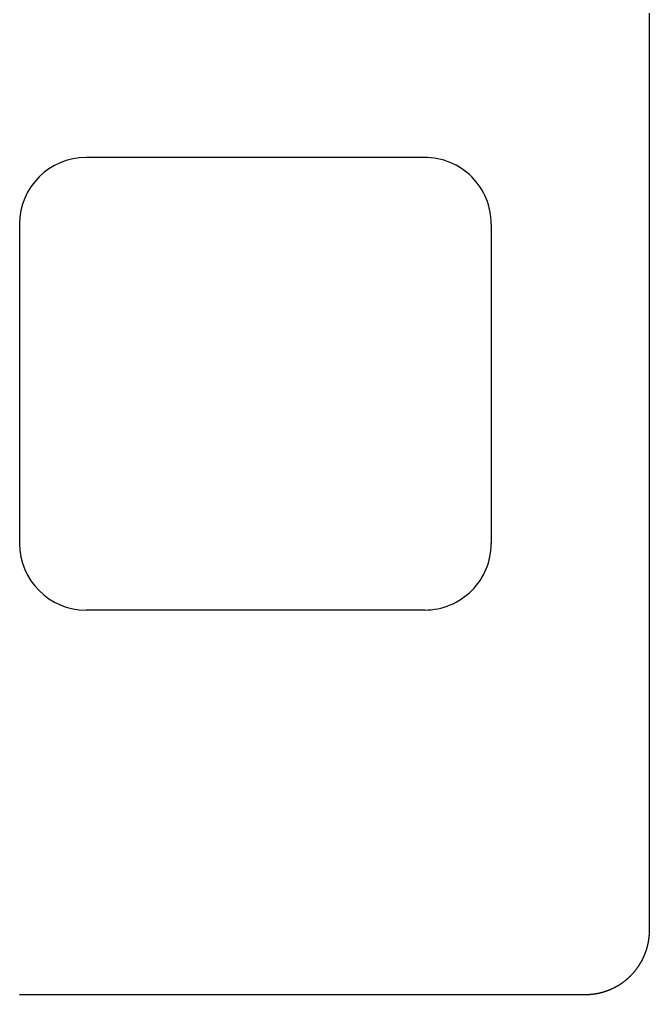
# Model space of a CAD drawing. Header units: millimetres. Extents: x -10 to 277, y -95 to 18.
# Drawn here: x 256.97 to 276.6, y -95.23 to -64.85 of the extents above; entities that cross this region are included whole.
import ezdxf

# ---------------------------------------------------------------- set-up
doc = ezdxf.new("R2010")
doc.units = ezdxf.units.MM
doc.header["$MEASUREMENT"] = 0
doc.layers.add('Edge.Cuts', color=53, linetype='CONTINUOUS')

msp = doc.modelspace()

# ---------------------------------------------------------------- linework, layer by layer
at = {"layer": 'Edge.Cuts', "linetype": 'Continuous'}
for p, q in [((276.6, -93.226), (276.6, 16.026)), ((269.59375, -69.15), (259.043749, -69.15)), ((256.96875, -71.225), (256.96875, -81.175001)), ((271.66875, -71.225), (271.66875, -81.175)), ((269.59375, -83.25), (259.04375, -83.25)), ((276.599887, -93.247299), (276.599944, -93.240969)), ((276.599944, -93.240969), (276.599981, -93.23464)), ((276.599981, -93.23464), (276.599999, -93.228308)), ((276.599999, -93.228308), (276.6, -93.226)), ((276.573671, -93.5495), (276.574684, -93.543258)), ((276.574684, -93.543258), (276.575677, -93.537013)), ((276.575677, -93.537013), (276.576651, -93.530764)), ((276.576651, -93.530764), (276.577604, -93.524512)), ((276.577604, -93.524512), (276.578538, -93.518257)), ((276.578538, -93.518257), (276.579452, -93.512)), ((276.579452, -93.512), (276.580347, -93.505739)), ((276.580347, -93.505739), (276.581221, -93.499477)), ((276.581221, -93.499477), (276.582076, -93.49321)), ((276.582076, -93.49321), (276.582911, -93.486942)), ((276.582911, -93.486942), (276.583726, -93.48067)), ((276.583726, -93.48067), (276.584522, -93.474397)), ((276.584522, -93.474397), (276.585297, -93.46812)), ((276.585297, -93.46812), (276.586053, -93.461841)), ((276.586053, -93.461841), (276.586788, -93.455559)), ((276.586788, -93.455559), (276.587504, -93.449276)), ((276.587504, -93.449276), (276.5882, -93.44299)), ((276.5882, -93.44299), (276.588876, -93.436702)), ((276.588876, -93.436702), (276.589532, -93.430411)), ((276.589532, -93.430411), (276.590169, -93.424119)), ((276.590169, -93.424119), (276.590785, -93.417824)), ((276.590785, -93.417824), (276.591381, -93.411528)), ((276.591381, -93.411528), (276.591958, -93.405229)), ((276.591958, -93.405229), (276.592515, -93.39893)), ((276.592515, -93.39893), (276.593051, -93.392627)), ((276.593051, -93.392627), (276.593568, -93.386323)), ((276.593568, -93.386323), (276.594065, -93.380017)), ((276.594065, -93.380017), (276.594542, -93.37371)), ((276.594542, -93.37371), (276.594999, -93.3674)), ((276.594999, -93.3674), (276.595436, -93.361091)), ((276.595436, -93.361091), (276.595853, -93.354778)), ((276.595853, -93.354778), (276.59625, -93.348465)), ((276.59625, -93.348465), (276.596627, -93.34215)), ((276.596627, -93.34215), (276.596984, -93.335834)), ((276.596984, -93.335834), (276.597322, -93.329516)), ((276.597322, -93.329516), (276.597639, -93.323198)), ((276.597639, -93.323198), (276.597936, -93.316877)), ((276.597936, -93.316877), (276.598213, -93.310557)), ((276.598213, -93.310557), (276.598471, -93.304235)), ((276.598471, -93.304235), (276.598708, -93.297912)), ((276.598708, -93.297912), (276.598925, -93.291588)), ((276.598925, -93.291588), (276.599123, -93.285264)), ((276.599123, -93.285264), (276.5993, -93.278937)), ((276.5993, -93.278937), (276.599457, -93.272612)), ((276.599457, -93.272612), (276.599595, -93.266284)), ((276.599595, -93.266284), (276.599712, -93.259957)), ((276.599712, -93.259957), (276.599809, -93.253627)), ((276.599809, -93.253627), (276.599887, -93.247299)), ((276.498102, -93.856232), (276.500086, -93.850226)), ((276.500086, -93.850226), (276.502051, -93.844214)), ((276.502051, -93.844214), (276.503997, -93.838195)), ((276.503997, -93.838195), (276.505924, -93.83217)), ((276.505924, -93.83217), (276.507832, -93.826139)), ((276.507832, -93.826139), (276.509721, -93.820103)), ((276.509721, -93.820103), (276.51159, -93.81406)), ((276.51159, -93.81406), (276.513441, -93.808011)), ((276.513441, -93.808011), (276.515272, -93.801957)), ((276.515272, -93.801957), (276.517085, -93.795897)), ((276.517085, -93.795897), (276.518878, -93.789831)), ((276.518878, -93.789831), (276.520651, -93.78376)), ((276.520651, -93.78376), (276.522406, -93.777683)), ((276.522406, -93.777683), (276.524141, -93.7716)), ((276.524141, -93.7716), (276.525858, -93.765512)), ((276.525858, -93.765512), (276.527554, -93.75942)), ((276.527554, -93.75942), (276.529232, -93.753321)), ((276.529232, -93.753321), (276.53089, -93.747217)), ((276.53089, -93.747217), (276.532529, -93.741108)), ((276.532529, -93.741108), (276.534149, -93.734995)), ((276.534149, -93.734995), (276.535749, -93.728875)), ((276.535749, -93.728875), (276.53733, -93.722751)), ((276.53733, -93.722751), (276.538891, -93.716622)), ((276.538891, -93.716622), (276.540433, -93.710489)), ((276.540433, -93.710489), (276.541956, -93.70435)), ((276.541956, -93.70435), (276.543459, -93.698207)), ((276.543459, -93.698207), (276.544943, -93.692058)), ((276.544943, -93.692058), (276.546407, -93.685906)), ((276.546407, -93.685906), (276.547852, -93.679748)), ((276.547852, -93.679748), (276.549277, -93.673587)), ((276.549277, -93.673587), (276.550683, -93.66742)), ((276.550683, -93.66742), (276.55207, -93.66125)), ((276.55207, -93.66125), (276.553436, -93.655075)), ((276.553436, -93.655075), (276.554784, -93.648896)), ((276.554784, -93.648896), (276.556111, -93.642712)), ((276.556111, -93.642712), (276.557419, -93.636525)), ((276.557419, -93.636525), (276.558708, -93.630333)), ((276.558708, -93.630333), (276.559977, -93.624138)), ((276.559977, -93.624138), (276.561226, -93.617938)), ((276.561226, -93.617938), (276.562456, -93.611735)), ((276.562456, -93.611735), (276.563666, -93.605528)), ((276.563666, -93.605528), (276.564856, -93.599317)), ((276.564856, -93.599317), (276.566027, -93.593102)), ((276.566027, -93.593102), (276.567178, -93.586884)), ((276.567178, -93.586884), (276.568309, -93.580661)), ((276.568309, -93.580661), (276.569421, -93.574436)), ((276.569421, -93.574436), (276.570513, -93.568207)), ((276.570513, -93.568207), (276.571585, -93.561975)), ((276.571585, -93.561975), (276.572638, -93.555739)), ((276.572638, -93.555739), (276.573671, -93.5495)), ((276.366347, -94.164075), (276.372244, -94.152885)), ((276.372244, -94.152885), (276.378071, -94.141658)), ((276.378071, -94.141658), (276.383826, -94.130394)), ((276.383826, -94.130394), (276.389511, -94.119093)), ((276.389511, -94.119093), (276.395124, -94.107757)), ((276.395124, -94.107757), (276.400665, -94.096385)), ((276.400665, -94.096385), (276.406134, -94.084978)), ((276.406134, -94.084978), (276.411531, -94.073537)), ((276.411531, -94.073537), (276.416856, -94.062061)), ((276.416856, -94.062061), (276.422108, -94.050552)), ((276.422108, -94.050552), (276.427287, -94.03901)), ((276.427287, -94.03901), (276.432394, -94.027436)), ((276.432394, -94.027436), (276.437427, -94.015829)), ((276.437427, -94.015829), (276.442386, -94.00419)), ((276.442386, -94.00419), (276.447272, -93.99252)), ((276.447272, -93.99252), (276.449687, -93.986674)), ((276.449687, -93.986674), (276.452084, -93.98082)), ((276.452084, -93.98082), (276.454462, -93.974958)), ((276.454462, -93.974958), (276.456822, -93.969089)), ((276.456822, -93.969089), (276.459163, -93.963213)), ((276.459163, -93.963213), (276.461486, -93.957329)), ((276.461486, -93.957329), (276.46379, -93.951438)), ((276.46379, -93.951438), (276.466075, -93.945539)), ((276.466075, -93.945539), (276.468342, -93.939633)), ((276.468342, -93.939633), (276.47059, -93.933721)), ((276.47059, -93.933721), (276.472819, -93.927801)), ((276.472819, -93.927801), (276.475029, -93.921874)), ((276.475029, -93.921874), (276.477221, -93.91594)), ((276.477221, -93.91594), (276.479394, -93.909999)), ((276.479394, -93.909999), (276.481548, -93.904052)), ((276.481548, -93.904052), (276.483684, -93.898097)), ((276.483684, -93.898097), (276.4858, -93.892136)), ((276.4858, -93.892136), (276.487898, -93.886168)), ((276.487898, -93.886168), (276.489976, -93.880194)), ((276.489976, -93.880194), (276.492036, -93.874213)), ((276.492036, -93.874213), (276.494077, -93.868226)), ((276.494077, -93.868226), (276.496099, -93.862232)), ((276.496099, -93.862232), (276.498102, -93.856232)), ((276.173526, -94.460493), (276.1813, -94.450521)), ((276.1813, -94.450521), (276.18901, -94.4405)), ((276.18901, -94.4405), (276.196656, -94.430431)), ((276.196656, -94.430431), (276.204239, -94.420313)), ((276.204239, -94.420313), (276.211757, -94.410148)), ((276.211757, -94.410148), (276.219211, -94.399935)), ((276.219211, -94.399935), (276.226601, -94.389675)), ((276.226601, -94.389675), (276.233925, -94.379368)), ((276.233925, -94.379368), (276.241184, -94.369016)), ((276.241184, -94.369016), (276.248378, -94.358617)), ((276.248378, -94.358617), (276.255506, -94.348173)), ((276.255506, -94.348173), (276.262567, -94.337684)), ((276.262567, -94.337684), (276.269563, -94.32715)), ((276.269563, -94.32715), (276.276491, -94.316572)), ((276.276491, -94.316572), (276.283353, -94.305951)), ((276.283353, -94.305951), (276.290148, -94.295286)), ((276.290148, -94.295286), (276.296875, -94.284578)), ((276.296875, -94.284578), (276.303534, -94.273827)), ((276.303534, -94.273827), (276.310126, -94.263034)), ((276.310126, -94.263034), (276.316649, -94.2522)), ((276.316649, -94.2522), (276.323104, -94.241324)), ((276.323104, -94.241324), (276.32949, -94.230408)), ((276.32949, -94.230408), (276.335806, -94.219451)), ((276.335806, -94.219451), (276.342054, -94.208454)), ((276.342054, -94.208454), (276.348232, -94.197417)), ((276.348232, -94.197417), (276.35434, -94.186342)), ((276.35434, -94.186342), (276.360379, -94.175228)), ((276.360379, -94.175228), (276.366347, -94.164075)), ((275.876907, -94.765304), (275.88177, -94.761258)), ((275.88177, -94.761258), (275.886618, -94.757196)), ((275.886618, -94.757196), (275.891455, -94.753119)), ((275.891455, -94.753119), (275.896278, -94.749027)), ((275.896278, -94.749027), (275.901089, -94.744918)), ((275.901089, -94.744918), (275.905886, -94.740796)), ((275.905886, -94.740796), (275.910671, -94.736657)), ((275.910671, -94.736657), (275.915442, -94.732504)), ((275.915442, -94.732504), (275.920201, -94.728335)), ((275.920201, -94.728335), (275.924946, -94.724151)), ((275.924946, -94.724151), (275.929678, -94.719952)), ((275.929678, -94.719952), (275.934397, -94.715738)), ((275.934397, -94.715738), (275.939104, -94.711509)), ((275.939104, -94.711509), (275.943796, -94.707265)), ((275.943796, -94.707265), (275.948475, -94.703006)), ((275.948475, -94.703006), (275.953141, -94.698733)), ((275.953141, -94.698733), (275.957794, -94.694443)), ((275.957794, -94.694443), (275.962433, -94.69014)), ((275.962433, -94.69014), (275.967059, -94.685821)), ((275.967059, -94.685821), (275.971671, -94.681489)), ((275.971671, -94.681489), (275.97627, -94.67714)), ((275.97627, -94.67714), (275.980854, -94.672778)), ((275.980854, -94.672778), (275.985426, -94.6684)), ((275.985426, -94.6684), (275.989984, -94.664009)), ((275.989984, -94.664009), (275.994528, -94.659602)), ((275.994528, -94.659602), (275.999058, -94.655182)), ((275.999058, -94.655182), (276.003575, -94.650746)), ((276.003575, -94.650746), (276.008078, -94.646296)), ((276.008078, -94.646296), (276.012567, -94.641831)), ((276.012567, -94.641831), (276.0142, -94.6402)), ((276.0142, -94.6402), (276.02312, -94.631223)), ((276.02312, -94.631223), (276.031982, -94.622191)), ((276.031982, -94.622191), (276.040787, -94.613104)), ((276.040787, -94.613104), (276.049533, -94.603963)), ((276.049533, -94.603963), (276.05822, -94.594767)), ((276.05822, -94.594767), (276.066849, -94.585517)), ((276.066849, -94.585517), (276.075418, -94.576213)), ((276.075418, -94.576213), (276.083928, -94.566855)), ((276.083928, -94.566855), (276.092378, -94.557445)), ((276.092378, -94.557445), (276.100768, -94.547982)), ((276.100768, -94.547982), (276.109097, -94.538466)), ((276.109097, -94.538466), (276.117366, -94.528898)), ((276.117366, -94.528898), (276.125574, -94.519278)), ((276.125574, -94.519278), (276.133721, -94.509607)), ((276.133721, -94.509607), (276.141806, -94.499885)), ((276.141806, -94.499885), (276.14983, -94.490113)), ((276.14983, -94.490113), (276.157791, -94.480289)), ((276.157791, -94.480289), (276.16569, -94.470416)), ((276.16569, -94.470416), (276.173526, -94.460493)), ((275.375847, -95.069374), (275.381674, -95.066911)), ((275.381674, -95.066911), (275.387492, -95.064429)), ((275.387492, -95.064429), (275.393303, -95.061929)), ((275.393303, -95.061929), (275.399106, -95.059411)), ((275.399106, -95.059411), (275.404901, -95.056874)), ((275.404901, -95.056874), (275.410688, -95.054319)), ((275.410688, -95.054319), (275.416466, -95.051746)), ((275.416466, -95.051746), (275.422237, -95.049154)), ((275.422237, -95.049154), (275.427999, -95.046544)), ((275.427999, -95.046544), (275.433753, -95.043916)), ((275.433753, -95.043916), (275.439499, -95.04127)), ((275.439499, -95.04127), (275.445236, -95.038606)), ((275.445236, -95.038606), (275.450965, -95.035923)), ((275.450965, -95.035923), (275.456685, -95.033223)), ((275.456685, -95.033223), (275.462397, -95.030504)), ((275.462397, -95.030504), (275.4681, -95.027767)), ((275.4681, -95.027767), (275.473794, -95.025013)), ((275.473794, -95.025013), (275.47948, -95.02224)), ((275.47948, -95.02224), (275.485157, -95.01945)), ((275.485157, -95.01945), (275.490825, -95.016641)), ((275.490825, -95.016641), (275.496484, -95.013815)), ((275.496484, -95.013815), (275.502134, -95.01097)), ((275.502134, -95.01097), (275.507775, -95.008108)), ((275.507775, -95.008108), (275.513407, -95.005228)), ((275.513407, -95.005228), (275.51903, -95.00233)), ((275.51903, -95.00233), (275.524643, -94.999415)), ((275.524643, -94.999415), (275.530247, -94.996482)), ((275.530247, -94.996482), (275.535843, -94.99353)), ((275.535843, -94.99353), (275.541428, -94.990562)), ((275.541428, -94.990562), (275.547004, -94.987576)), ((275.547004, -94.987576), (275.552571, -94.984572)), ((275.552571, -94.984572), (275.558128, -94.98155)), ((275.558128, -94.98155), (275.563675, -94.978512)), ((275.563675, -94.978512), (275.569213, -94.975455)), ((275.569213, -94.975455), (275.574741, -94.972381)), ((275.574741, -94.972381), (275.58026, -94.96929)), ((275.58026, -94.96929), (275.585768, -94.966181)), ((275.585768, -94.966181), (275.591267, -94.963055)), ((275.591267, -94.963055), (275.596755, -94.959911)), ((275.596755, -94.959911), (275.602234, -94.95675)), ((275.602234, -94.95675), (275.607702, -94.953572)), ((275.607702, -94.953572), (275.613161, -94.950376)), ((275.613161, -94.950376), (275.618609, -94.947164)), ((275.618609, -94.947164), (275.624047, -94.943934)), ((275.624047, -94.943934), (275.629475, -94.940687)), ((275.629475, -94.940687), (275.634893, -94.937423)), ((275.634893, -94.937423), (275.640299, -94.934142)), ((275.640299, -94.934142), (275.645696, -94.930843)), ((275.645696, -94.930843), (275.651082, -94.927528)), ((275.651082, -94.927528), (275.656458, -94.924195)), ((275.656458, -94.924195), (275.661823, -94.920846)), ((275.661823, -94.920846), (275.667178, -94.91748)), ((275.667178, -94.91748), (275.672521, -94.914097)), ((275.672521, -94.914097), (275.677854, -94.910696)), ((275.677854, -94.910696), (275.683176, -94.90728)), ((275.683176, -94.90728), (275.688487, -94.903846)), ((275.688487, -94.903846), (275.693787, -94.900396)), ((275.693787, -94.900396), (275.699077, -94.896928)), ((275.699077, -94.896928), (275.704355, -94.893444)), ((275.704355, -94.893444), (275.709623, -94.889944)), ((275.709623, -94.889944), (275.714879, -94.886427)), ((275.714879, -94.886427), (275.720124, -94.882893)), ((275.720124, -94.882893), (275.725357, -94.879343)), ((275.725357, -94.879343), (275.73058, -94.875775)), ((275.73058, -94.875775), (275.735791, -94.872192)), ((275.735791, -94.872192), (275.740991, -94.868592)), ((275.740991, -94.868592), (275.746179, -94.864976)), ((275.746179, -94.864976), (275.751356, -94.861343)), ((275.751356, -94.861343), (275.756521, -94.857695)), ((275.756521, -94.857695), (275.761676, -94.854029)), ((275.761676, -94.854029), (275.766817, -94.850348)), ((275.766817, -94.850348), (275.771948, -94.84665)), ((275.771948, -94.84665), (275.777067, -94.842936)), ((275.777067, -94.842936), (275.782174, -94.839205)), ((275.782174, -94.839205), (275.787269, -94.835459)), ((275.787269, -94.835459), (275.792353, -94.831696)), ((275.792353, -94.831696), (275.797424, -94.827918)), ((275.797424, -94.827918), (275.802484, -94.824123)), ((275.802484, -94.824123), (275.807531, -94.820313)), ((275.807531, -94.820313), (275.812566, -94.816486)), ((275.812566, -94.816486), (275.817589, -94.812644)), ((275.817589, -94.812644), (275.822601, -94.808785)), ((275.822601, -94.808785), (275.827599, -94.804911)), ((275.827599, -94.804911), (275.832586, -94.801021)), ((275.832586, -94.801021), (275.83756, -94.797115)), ((275.83756, -94.797115), (275.842523, -94.793193)), ((275.842523, -94.793193), (275.847472, -94.789256)), ((275.847472, -94.789256), (275.85241, -94.785303)), ((275.85241, -94.785303), (275.857334, -94.781335)), ((275.857334, -94.781335), (275.862247, -94.77735)), ((275.862247, -94.77735), (275.867146, -94.773351)), ((275.867146, -94.773351), (275.872034, -94.769335)), ((275.872034, -94.769335), (275.876907, -94.765304)), ((256.967029, -95.225701), (256.97152, -95.2258)), ((256.97152, -95.2258), (256.976009, -95.22588)), ((256.976009, -95.22588), (256.980502, -95.225939)), ((256.980502, -95.225939), (256.984994, -95.225978)), ((256.984994, -95.225978), (256.98949, -95.225998)), ((256.98949, -95.225998), (256.9916, -95.226)), ((256.9916, -95.226), (274.6, -95.226)), ((274.6, -95.226), (274.612654, -95.22596)), ((274.612654, -95.22596), (274.625306, -95.22584)), ((274.625306, -95.22584), (274.637956, -95.22564)), ((274.637956, -95.22564), (274.650603, -95.22536)), ((274.650603, -95.22536), (274.663248, -95.225001)), ((274.663248, -95.225001), (274.675889, -95.224561)), ((274.675889, -95.224561), (274.688526, -95.224042)), ((274.688526, -95.224042), (274.701159, -95.223442)), ((274.701159, -95.223442), (274.713787, -95.222763)), ((274.713787, -95.222763), (274.72641, -95.222004)), ((274.72641, -95.222004), (274.739028, -95.221166)), ((274.739028, -95.221166), (274.75164, -95.220247)), ((274.75164, -95.220247), (274.764245, -95.219249)), ((274.764245, -95.219249), (274.776843, -95.218171)), ((274.776843, -95.218171), (274.789434, -95.217014)), ((274.789434, -95.217014), (274.802017, -95.215777)), ((274.802017, -95.215777), (274.814592, -95.21446)), ((274.814592, -95.21446), (274.827157, -95.213064)), ((274.827157, -95.213064), (274.839714, -95.211589)), ((274.839714, -95.211589), (274.852261, -95.210034)), ((274.852261, -95.210034), (274.864798, -95.2084)), ((274.864798, -95.2084), (274.877325, -95.206686)), ((274.877325, -95.206686), (274.88984, -95.204894)), ((274.88984, -95.204894), (274.902344, -95.203022)), ((274.902344, -95.203022), (274.914836, -95.201071)), ((274.914836, -95.201071), (274.927315, -95.199041)), ((274.927315, -95.199041), (274.939781, -95.196933)), ((274.939781, -95.196933), (274.952234, -95.194745)), ((274.952234, -95.194745), (274.964673, -95.192479)), ((274.964673, -95.192479), (274.977098, -95.190134)), ((274.977098, -95.190134), (274.989507, -95.18771)), ((274.989507, -95.18771), (275.001902, -95.185208)), ((275.001902, -95.185208), (275.01428, -95.182628)), ((275.01428, -95.182628), (275.026642, -95.179969)), ((275.026642, -95.179969), (275.038988, -95.177232)), ((275.038988, -95.177232), (275.051316, -95.174417)), ((275.051316, -95.174417), (275.063626, -95.171524)), ((275.063626, -95.171524), (275.075918, -95.168553)), ((275.075918, -95.168553), (275.088191, -95.165505)), ((275.088191, -95.165505), (275.100446, -95.162379)), ((275.100446, -95.162379), (275.11268, -95.159175)), ((275.11268, -95.159175), (275.124894, -95.155894)), ((275.124894, -95.155894), (275.137087, -95.152535)), ((275.137087, -95.152535), (275.149259, -95.1491)), ((275.149259, -95.1491), (275.16141, -95.145587)), ((275.16141, -95.145587), (275.173538, -95.141998)), ((275.173538, -95.141998), (275.185644, -95.138332)), ((275.185644, -95.138332), (275.197726, -95.13459)), ((275.197726, -95.13459), (275.209785, -95.130771)), ((275.209785, -95.130771), (275.221819, -95.126875)), ((275.221819, -95.126875), (275.233829, -95.122904)), ((275.233829, -95.122904), (275.245814, -95.118857)), ((275.245814, -95.118857), (275.257773, -95.114734)), ((275.257773, -95.114734), (275.269706, -95.110535)), ((275.269706, -95.110535), (275.281613, -95.106261)), ((275.281613, -95.106261), (275.293492, -95.101912)), ((275.293492, -95.101912), (275.305344, -95.097487)), ((275.305344, -95.097487), (275.317167, -95.092988)), ((275.317167, -95.092988), (275.328962, -95.088414)), ((275.328962, -95.088414), (275.340728, -95.083765)), ((275.340728, -95.083765), (275.352465, -95.079042)), ((275.352465, -95.079042), (275.364171, -95.074245)), ((275.364171, -95.074245), (275.370013, -95.071819)), ((275.370013, -95.071819), (275.375847, -95.069374))]:
    msp.add_line(p, q, dxfattribs=at)
at = {"layer": 'Edge.Cuts'}
for centre, radius, start, end in [((259.0438, -71.225), 2.07505, 90.0014082, 180), ((269.5938, -71.225), 2.075, 0, 90.0013806), ((259.0438, -81.175), 2.075, 180.0000276, 269.9986194), ((269.5938, -81.175), 2.07495, 269.9986194, 0)]:
    msp.add_arc(centre, radius, start, end, dxfattribs=at)

doc.saveas('drawing.dxf')
